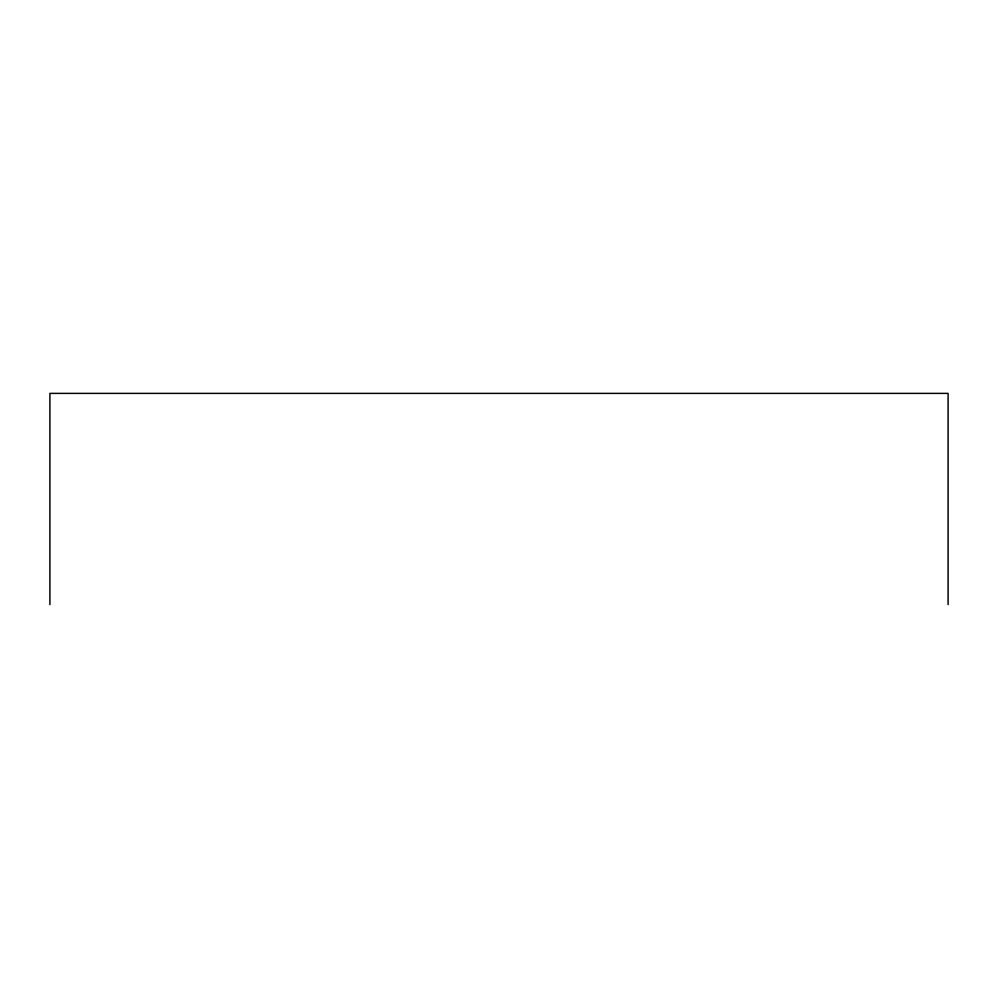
<?xml version="1.0" encoding="UTF-8"?>
<svg xmlns="http://www.w3.org/2000/svg" width="998" height="998" viewBox="0 0 998 998"><rect width="100%" height="100%" fill="white"/><g stroke="black" fill="none" stroke-linecap="round" stroke-linejoin="round"><path stroke-width="1.5" d="M948.1 604.613L948.1 393.387L49.9 393.387L49.9 604.613"/></g></svg>
